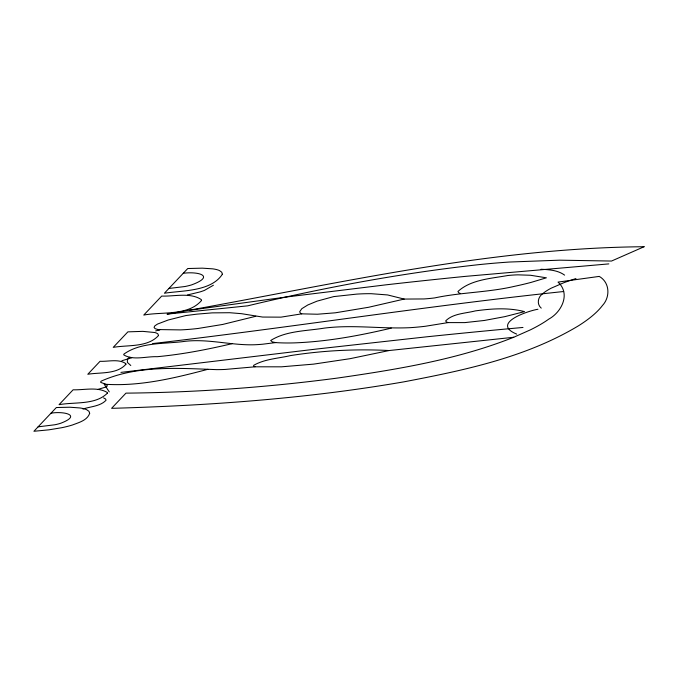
<?xml version="1.0" encoding="UTF-8"?>
<svg xmlns="http://www.w3.org/2000/svg" width="678" height="678" viewBox="0 0 678 678"><rect width="100%" height="100%" fill="white"/><g stroke="black" fill="none" stroke-linecap="round" stroke-linejoin="round"><path stroke-width="1.02" d="M213.392 285.243L204.51 290.362A30.273 6.966 -7.5 0 1 199.637 292.023L187.391 294.972M513.704 337.271L530.306 329.898A211.689 48.697 -7.5 0 0 548.765 319.118C561.672 312.109 570.834 293.71 558.019 282.09L599.242 276.404C609.92 282.421 610.403 297.125 602.403 305.566A324.965 74.758 -7.5 0 1 578.495 325.787C525.543 357.645 463.896 370.366 403.927 381.841C307.397 398.554 209.443 405.571 111.59 408.334L125.964 393.138C196.696 392.452 267.378 387.333 337.5 378.061C397.155 369.442 457.413 359.645 513.704 337.271L389.147 350.534L349.95 358.704L313.558 364.128L281.438 366.823L255.021 366.806L225.155 369.442A52.757 12.136 -7.5 0 1 216.579 369.629C178.238 368.222 136.939 365.052 101.166 381.155A15.348 3.534 -7.5 0 0 100.785 382.434C112.429 386.291 106.395 386.714 98.2 389.325M575.944 278.539L564.477 282.438L551.265 288.15A91.123 20.959 -7.5 0 0 542.688 293.718C537.874 296.972 536.51 304.168 541.239 308.143M537.951 309.244C527.815 310.922 490.55 323.398 516.695 334.101M255.733 316.295L222.681 324.448L198.061 328.466A57.427 13.213 -7.5 0 1 180.492 329.898L158.05 329.567L155.093 328.644L154.042 327.389L154.855 325.847L157.499 324.076L168.195 320.008L185.857 315.558L197.027 314.134L212.163 312.872L229.783 312.719L241.504 313.685L262.581 317.058L280.963 317.151L301.727 313.846L317.44 314.228L335.347 312.804L368.646 307.27L404.19 299.074L423.936 298.947A42.663 9.814 -7.5 0 0 434.691 297.913C461.048 292.269 488.143 292.498 514.466 286.336A99.361 22.857 -7.5 0 0 531.247 282.353L546.383 277.811L530.501 275.26L517.856 274.844A32.603 7.5 -7.5 0 0 507.754 275.522C491.008 278.531 470.82 279.582 457.93 291.506L458.811 292.837L460.04 293.311M207.832 369.324C174.11 378.214 139.329 386.723 104.183 384.18L109.243 391.867M391.282 328.127C359.408 335.661 326.982 341.695 294.176 342.89A71.309 16.408 -7.5 0 1 275.683 342.585L272.403 341.941L270.683 340.517C286.006 330.728 306.524 331.025 324.203 328.135C352.975 324.431 381.841 329.11 410.639 327.644A64.825 14.916 -7.5 0 0 425.377 326.262L448.039 322.601L464.811 322.609L484.363 320.465L504.864 316.634L524.509 311.617C508.475 307.422 491.575 308.643 475.337 310.897C465.642 313.422 452.963 313.439 445.683 320.906L446.277 321.864L448.039 322.601M232.079 343.678C207.417 349.484 182.467 354.365 157.22 356.696C146.55 356.221 133.202 360.764 123.752 354.865L123.777 354.204C140.871 341.814 164.898 344.17 185.06 341.322C208.383 338.602 231.215 345.492 254.436 344.763A42.163 9.704 -7.5 0 0 262.691 344.212L275.683 342.585M82.919 409.037C90.53 406.503 100.42 406.342 106.082 400.206L105.565 398.986L103.556 397.884M121.854 360.755L131.659 357.789L129.625 357.272L128.854 357.925A45.434 10.45 -7.5 0 0 127.405 359.755L127.388 362.416L130.795 365.501M155.66 330.915L159.762 329.881L158.05 329.567M189.747 310.253L285.896 297.066L385.85 284.845A1326.532 305.168 -7.5 0 1 465.066 276.404L608.827 263.895M152.643 343.577C289.837 327.644 426.301 305.964 563.672 291.515M120.93 372.392L315.999 349.102L426.996 336.78A1734.061 398.918 -7.5 0 1 522.984 327.457M168.89 288.472L184.874 286.531A20.374 4.687 -7.5 0 0 191.815 284.811C215.612 275.963 198.281 271.251 183.255 273.276M38.087 426.843L54.884 424.767A18.535 4.263 -7.5 0 0 60.927 423.182C82.894 414.707 62.308 411.046 50.96 413.224M541.027 269.259C549.104 269.649 557.825 270.2 564.605 275.124M389.147 350.534C356.213 348.831 323.084 350.475 290.506 355.586C278.294 358.45 264.649 358.976 253.623 365.366L253.674 366.179L255.021 366.806M404.19 299.074L387.638 294.947L371.29 293.701A55.664 12.806 -7.5 0 0 356.747 294.108L333.72 296.6L317.041 301.151L307.778 304.99L301.82 308.685L299.642 311.795L300.532 313.312L301.727 313.846M89.674 413.326C87.343 420.419 78.707 422.555 72.461 424.979A35.959 8.272 -7.5 0 1 61.859 427.691L48.969 429.827L33.9 431.276L56.35 407.529L69.919 407.224L80.021 407.961A38.926 8.958 -7.5 0 1 86.572 409.665L88.945 411.3L89.674 413.326M222.367 274.243C211.095 291.591 182.636 290.43 164.398 293.227L187.747 268.53L202.315 268.157L212.85 268.861A37.349 8.594 -7.5 0 1 219.46 270.564L221.74 272.209L222.367 274.243M107.387 393.164C95.437 405.19 74.614 401.825 59.045 404.681L73.114 389.799C84.165 390.172 97.369 386.553 107.268 392.469L107.387 393.164M201.459 300.557C188.162 316.118 161.983 311.558 143.744 315.075L161.703 296.074C174.492 296.574 190.154 292.176 201.341 299.608L201.459 300.557M158.474 335.576C147.626 347.585 127.888 344.78 113.218 347.365L127.888 331.856L142.753 331.364L154.737 332.508A26.103 6 -7.5 0 1 158.033 334.118L158.474 335.576M125.913 364.256C116.777 374.553 100.191 372.163 87.776 374.281L100.047 361.298C108.327 361.713 118.76 358.594 125.888 363.662L125.913 364.256M644.1 246.724L611.522 261.047L559.748 260.174L509.331 262.039A205.519 47.282 -7.5 0 0 478.126 264.725C414.817 271.709 351.975 282.565 289.769 296.176A582.817 134.075 -7.5 0 0 257.479 303.498L247.69 305.837L167.042 314.126C325.287 286.65 482.592 248.063 644.1 246.724"/></g></svg>
